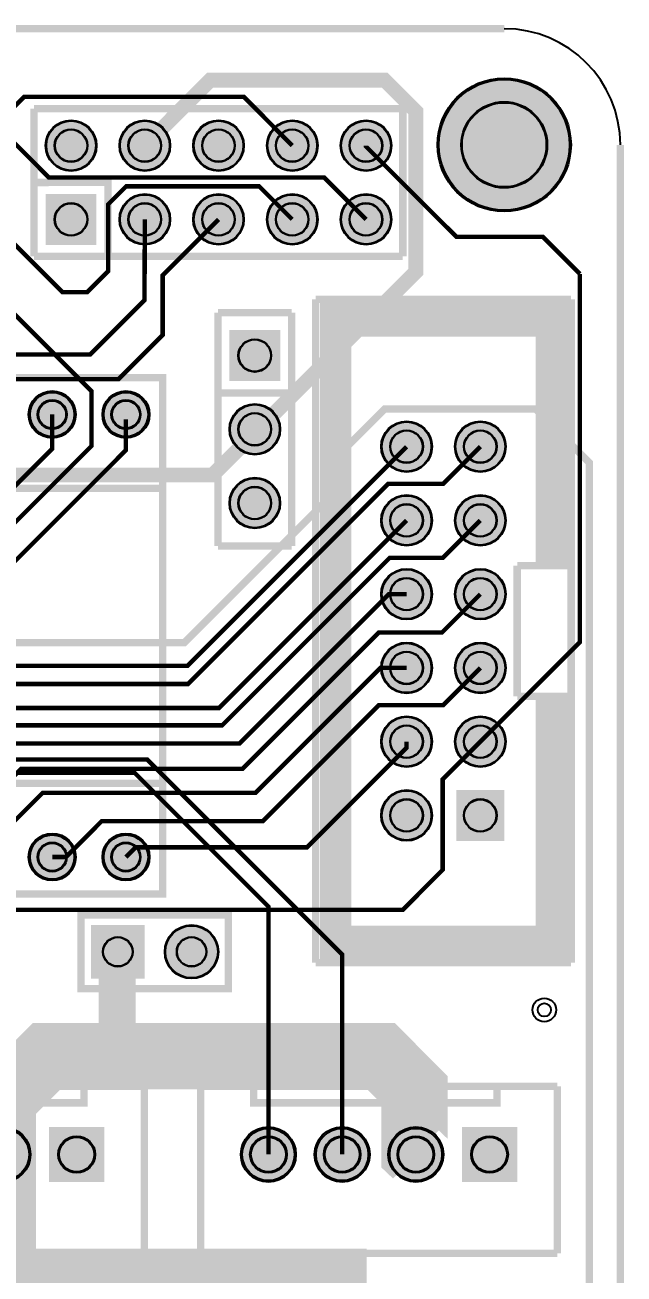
# Model space of a CAD drawing. Extents: x -5 to 3155, y -2761 to 5.
# Drawn here: x 2342 to 3155, y -1688 to 5 of the extents above; entities that cross this region are included whole.
import ezdxf

# ---------------------------------------------------------------- set-up
doc = ezdxf.new("R2010")
doc.units = 9
for name, color, linetype, true_color in [('BoardOutLine', 7, 'Continuous', 0xff00ff), ('BottomLayer', 7, 'Continuous', 0x0000ff), ('BottomSolderMaskLayer', 7, 'Continuous', 0xaa00ff), ('Document', 7, 'Continuous', 0xffffff), ('Hole', 7, 'Continuous', 0x222222), ('Multi-Layer', 7, 'Continuous', 0xc0c0c0), ('TopLayer', 7, 'Continuous', 0xff0000), ('TopSilkLayer', 7, 'Continuous', 0xffcc00), ('TopSolderMaskLayer', 7, 'Continuous', 0x800080)]:
    doc.layers.add(name, color=color, linetype=linetype, true_color=true_color)

msp = doc.modelspace()

# ---------------------------------------------------------------- hatches: boundary and pattern name
at = {"layer": 'BottomSolderMaskLayer'}
for points in [[(2901.5, -157.5, 1), (3082.7, -157.5, 1)], [(2370.2, -158.6, 1), (2439.1, -158.6, 1)], [(2470.2, -158.6, 1), (2539.1, -158.6, 1)], [(2570.2, -158.6, 1), (2639.1, -158.6, 1)], [(2670.2, -158.6, 1), (2739.1, -158.6, 1)], [(2770.2, -158.6, 1), (2839.1, -158.6, 1)], [(2370.2, -224.1), (2439.1, -224.1), (2439.1, -293.1), (2370.2, -293.1)], [(2470.2, -258.6, 1), (2539.1, -258.6, 1)], [(2570.2, -258.6, 1), (2639.1, -258.6, 1)], [(2670.2, -258.6, 1), (2739.1, -258.6, 1)], [(2770.2, -258.6, 1), (2839.1, -258.6, 1)], [(2688.3, -408.7), (2688.3, -477.6), (2619.4, -477.6), (2619.4, -408.7)], [(2347.1, -523.1, 1), (2411.1, -523.1, 1)], [(2447.1, -523.1, 1), (2511.1, -523.1, 1)], [(2619.4, -543.2, 1), (2688.3, -543.2, 1)], [(2825.2, -566.7, 1), (2894.1, -566.7, 1)], [(2925.2, -566.7, 1), (2994.1, -566.7, 1)], [(2619.4, -643.2, 1), (2688.3, -643.2, 1)], [(2825.2, -666.7, 1), (2894.1, -666.7, 1)], [(2925.2, -666.7, 1), (2994.1, -666.7, 1)], [(2825.2, -766.7, 1), (2894.1, -766.7, 1)], [(2925.2, -766.7, 1), (2994.1, -766.7, 1)], [(2825.2, -866.7, 1), (2894.1, -866.7, 1)], [(2925.2, -866.7, 1), (2994.1, -866.7, 1)], [(2825.2, -966.7, 1), (2894.1, -966.7, 1)], [(2925.2, -966.7, 1), (2994.1, -966.7, 1)], [(2825.2, -1066.7, 1), (2894.1, -1066.7, 1)], [(2927.2, -1101.2), (2927.2, -1032.2), (2992.1, -1032.2), (2992.1, -1101.2)], [(2347.1, -1123.1, 1), (2411.1, -1123.1, 1)], [(2447.1, -1123.1, 1), (2511.1, -1123.1, 1)], [(2431.6, -1215.2), (2504.5, -1215.2), (2504.5, -1288.1), (2431.6, -1288.1)], [(2531.6, -1251.6, 1), (2604.5, -1251.6, 1)], [(2274.9, -1526.4, 1), (2349.7, -1526.4, 1)], [(2449.7, -1563.8), (2374.8, -1563.8), (2374.8, -1489), (2449.7, -1489)], [(2634.9, -1526.4, 1), (2709.7, -1526.4, 1)], [(2734.9, -1526.4, 1), (2809.7, -1526.4, 1)], [(2834.9, -1526.4, 1), (2909.7, -1526.4, 1)], [(3009.7, -1563.8), (2934.8, -1563.8), (2934.8, -1489), (3009.7, -1489)]]:
    msp.add_hatch(color=256, dxfattribs=at).paths.add_polyline_path(points)
at = {"layer": 'Document'}
msp.add_hatch(color=256, dxfattribs=at).paths.add_polyline_path([(3039.6, -907.3), (3039.6, -1222.2), (2779.8, -1222.2), (2779.8, -409.2), (3039.6, -409.2), (3039.6, -724.2), (3082.9, -724.2), (3082.9, -367.9), (2742.4, -367.9), (2742.4, -1265.5), (3082.9, -1265.5), (3082.9, -907.3)])
at = {"layer": 'Multi-Layer'}
for points in [[(2371.2, -158.6, 1), (2438.1, -158.6, 1)], [(2471.2, -158.6, 1), (2538.1, -158.6, 1)], [(2571.2, -158.6, 1), (2638.1, -158.6, 1)], [(2671.2, -158.6, 1), (2738.1, -158.6, 1)], [(2771.2, -158.6, 1), (2838.1, -158.6, 1)], [(2371.2, -225.1), (2438.1, -225.1), (2438.1, -292.1), (2371.2, -292.1)], [(2471.2, -258.6, 1), (2538.1, -258.6, 1)], [(2571.2, -258.6, 1), (2638.1, -258.6, 1)], [(2671.2, -258.6, 1), (2738.1, -258.6, 1)], [(2771.2, -258.6, 1), (2838.1, -258.6, 1)], [(2687.3, -409.7), (2687.3, -476.6), (2620.4, -476.6), (2620.4, -409.7)], [(2349.1, -523.1, 1), (2409.1, -523.1, 1)], [(2449.1, -523.1, 1), (2509.1, -523.1, 1)], [(2620.4, -543.2, 1), (2687.3, -543.2, 1)], [(2826.2, -566.7, 1), (2893.1, -566.7, 1)], [(2926.2, -566.7, 1), (2993.1, -566.7, 1)], [(2620.4, -643.2, 1), (2687.3, -643.2, 1)], [(2826.2, -666.7, 1), (2893.1, -666.7, 1)], [(2926.2, -666.7, 1), (2993.1, -666.7, 1)], [(2826.2, -766.7, 1), (2893.1, -766.7, 1)], [(2926.2, -766.7, 1), (2993.1, -766.7, 1)], [(2826.2, -866.7, 1), (2893.1, -866.7, 1)], [(2926.2, -866.7, 1), (2993.1, -866.7, 1)], [(2826.2, -966.7, 1), (2893.1, -966.7, 1)], [(2926.2, -966.7, 1), (2993.1, -966.7, 1)], [(2826.2, -1066.7, 1), (2893.1, -1066.7, 1)], [(2928.2, -1100.2), (2928.2, -1033.3), (2991.2, -1033.3), (2991.2, -1100.2)], [(2349.1, -1123.1, 1), (2409.1, -1123.1, 1)], [(2449.1, -1123.1, 1), (2509.1, -1123.1, 1)], [(2432.6, -1216.2), (2503.5, -1216.2), (2503.5, -1287.1), (2432.6, -1287.1)], [(2532.6, -1251.6, 1), (2603.5, -1251.6, 1)], [(2276.9, -1526.4, 1), (2347.7, -1526.4, 1)], [(2447.7, -1561.8), (2376.8, -1561.8), (2376.8, -1491), (2447.7, -1491)], [(2636.9, -1526.4, 1), (2707.7, -1526.4, 1)], [(2736.9, -1526.4, 1), (2807.7, -1526.4, 1)], [(2836.9, -1526.4, 1), (2907.7, -1526.4, 1)], [(3007.7, -1561.8), (2936.8, -1561.8), (2936.8, -1491), (3007.7, -1491)]]:
    msp.add_hatch(color=256, dxfattribs=at).paths.add_polyline_path(points)
at = {"layer": 'TopLayer'}
msp.add_hatch(color=256, dxfattribs=at).paths.add_polyline_path([(2182.5, -1654.1), (2805.6, -1654.1), (2805.6, -1873.4), (2182.5, -1873.4), (2182.5, -1654.1)])
at = {"layer": 'TopSolderMaskLayer'}
for points in [[(2901.5, -157.5, 1), (3082.7, -157.5, 1)], [(2370.2, -158.6, 1), (2439.1, -158.6, 1)], [(2470.2, -158.6, 1), (2539.1, -158.6, 1)], [(2570.2, -158.6, 1), (2639.1, -158.6, 1)], [(2670.2, -158.6, 1), (2739.1, -158.6, 1)], [(2770.2, -158.6, 1), (2839.1, -158.6, 1)], [(2370.2, -224.1), (2439.1, -224.1), (2439.1, -293.1), (2370.2, -293.1)], [(2470.2, -258.6, 1), (2539.1, -258.6, 1)], [(2570.2, -258.6, 1), (2639.1, -258.6, 1)], [(2670.2, -258.6, 1), (2739.1, -258.6, 1)], [(2770.2, -258.6, 1), (2839.1, -258.6, 1)], [(2688.3, -408.7), (2688.3, -477.6), (2619.4, -477.6), (2619.4, -408.7)], [(2347.1, -523.1, 1), (2411.1, -523.1, 1)], [(2447.1, -523.1, 1), (2511.1, -523.1, 1)], [(2619.4, -543.2, 1), (2688.3, -543.2, 1)], [(2825.2, -566.7, 1), (2894.1, -566.7, 1)], [(2925.2, -566.7, 1), (2994.1, -566.7, 1)], [(2619.4, -643.2, 1), (2688.3, -643.2, 1)], [(2825.2, -666.7, 1), (2894.1, -666.7, 1)], [(2925.2, -666.7, 1), (2994.1, -666.7, 1)], [(2825.2, -766.7, 1), (2894.1, -766.7, 1)], [(2925.2, -766.7, 1), (2994.1, -766.7, 1)], [(2825.2, -866.7, 1), (2894.1, -866.7, 1)], [(2925.2, -866.7, 1), (2994.1, -866.7, 1)], [(2825.2, -966.7, 1), (2894.1, -966.7, 1)], [(2925.2, -966.7, 1), (2994.1, -966.7, 1)], [(2825.2, -1066.7, 1), (2894.1, -1066.7, 1)], [(2927.2, -1101.2), (2927.2, -1032.2), (2992.1, -1032.2), (2992.1, -1101.2)], [(2347.1, -1123.1, 1), (2411.1, -1123.1, 1)], [(2447.1, -1123.1, 1), (2511.1, -1123.1, 1)], [(2431.6, -1215.2), (2504.5, -1215.2), (2504.5, -1288.1), (2431.6, -1288.1)], [(2531.6, -1251.6, 1), (2604.5, -1251.6, 1)], [(2274.9, -1526.4, 1), (2349.7, -1526.4, 1)], [(2449.7, -1563.8), (2374.8, -1563.8), (2374.8, -1489), (2449.7, -1489)], [(2634.9, -1526.4, 1), (2709.7, -1526.4, 1)], [(2734.9, -1526.4, 1), (2809.7, -1526.4, 1)], [(2834.9, -1526.4, 1), (2909.7, -1526.4, 1)], [(3009.7, -1563.8), (2934.8, -1563.8), (2934.8, -1489), (3009.7, -1489)]]:
    msp.add_hatch(color=256, dxfattribs=at).paths.add_polyline_path(points)

# ---------------------------------------------------------------- linework, layer by layer
at = {"layer": 'BoardOutLine', "const_width": 10}
for points in [[(157.5, 0), (2992.1, 0)], [(3149.6, -157.5), (3149.6, -2598.4)]]:
    msp.add_lwpolyline(points, dxfattribs=at)
at = {"layer": 'BoardOutLine'}
msp.add_arc((2992.1, -157.5), 157.5, 360, 90, dxfattribs=at)
at = {"layer": 'BottomLayer'}
for points, const_width in [([(2504.7, -158.6), (2593.4, -69.8), (2830, -69.8), (2872.3, -112.1), (2872.3, -329.6), (2596.8, -605.1), (2191.4, -605.1)], 20), ([(2195.3, -84.4), (2257.3, -84.4), (2374.6, -201.7), (2747.8, -201.7), (2804.6, -258.6)], 6), ([(1643.2, -159.4), (1677.7, -124.9), (2160.8, -124.9), (2393.1, -357.2), (2426.5, -357.2), (2455.1, -328.7), (2455.1, -238.1), (2479.4, -213.8), (2659.8, -213.8), (2704.6, -258.6)], 6), ([(1779.1, -523.1), (1779.1, -518.6), (1822.4, -475.3), (2468.9, -475.3), (2528.9, -415.2), (2528.9, -334.4), (2604.6, -258.6)], 6), ([(2030.1, -441.8), (2430.5, -441.8), (2504.3, -368), (2504.7, -258.6)], 6), ([(1979.1, -523), (1979.1, -613.3), (2198.3, -832.4), (2558.4, -832.4), (2761.1, -629.8), (2761.1, -584.5), (2830, -515.6), (3034.7, -515.6), (3107.5, -588.4), (3107.5, -2346.8), (3034.7, -2419.6), (2989.4, -2419.6), (2915.6, -2493.4), (2912.7, -2493.4), (2698.1, -2708), (771.2, -2708), (589.4, -2526.2)], 10), ([(1179.1, -523.1), (1179.1, -631.1), (1557, -1009), (2491, -1009), (2672.3, -1190.3), (2672.3, -1526.4)], 6), ([(1379.1, -523.1), (1278, -624.2), (1278, -697), (1572, -991), (2508, -991), (2772.3, -1255.3), (2772.3, -1526.4)], 6), ([(2859.7, -566.7), (2562.5, -863.9), (2012.2, -863.9), (1832.3, -684), (1368, -684)], 6), ([(2959.7, -566.7), (2909.4, -617), (2834.9, -617), (2563.3, -888.5), (1493.7, -888.5), (1426, -820.8), (1426, -733)], 6)]:
    msp.add_lwpolyline(points, dxfattribs=dict(at, const_width=const_width))
at = {"layer": 'BottomSolderMaskLayer'}
for centre, radius in [((2992.1, -157.5), 90.6), ((2992.1, -157.5), 58.4), ((2404.7, -158.6), 34.5), ((2504.7, -158.6), 34.5), ((2604.7, -158.6), 34.5), ((2704.7, -158.6), 34.5), ((2804.7, -158.6), 34.5), ((2404.6, -158.6), 22.3), ((2504.6, -158.6), 22.3), ((2604.6, -158.6), 22.3), ((2704.6, -158.6), 22.3), ((2804.6, -158.6), 22.3), ((2404.6, -258.6), 22.3), ((2504.7, -258.6), 34.5), ((2504.6, -258.6), 22.3), ((2604.7, -258.6), 34.5), ((2604.6, -258.6), 22.3), ((2704.7, -258.6), 34.5), ((2704.6, -258.6), 22.3), ((2804.7, -258.6), 34.5), ((2804.6, -258.6), 22.3), ((2653.8, -443.2), 22.3), ((2379.1, -523.1), 32), ((2479.1, -523.1), 32), ((2379.1, -523.1), 19.9), ((2479.1, -523.1), 19.9), ((2653.9, -543.2), 34.5), ((2653.8, -543.2), 22.3), ((2859.7, -566.7), 34.5), ((2959.7, -566.7), 34.5), ((2859.7, -566.7), 22.3), ((2959.7, -566.7), 22.3), ((2653.9, -643.2), 34.5), ((2653.8, -643.2), 22.3), ((2859.7, -666.7), 34.5), ((2959.7, -666.7), 34.5), ((2859.7, -666.7), 22.3), ((2959.7, -666.7), 22.3), ((2859.7, -766.7), 34.5), ((2859.7, -766.7), 22.3), ((2959.7, -766.7), 34.5), ((2959.7, -766.7), 22.3), ((2859.7, -866.7), 34.5), ((2859.7, -866.7), 22.3), ((2959.7, -866.7), 34.5), ((2959.7, -866.7), 22.3), ((2859.7, -966.7), 34.5), ((2859.7, -966.7), 22.3), ((2959.7, -966.7), 34.5), ((2959.7, -966.7), 22.3), ((2859.7, -1066.7), 34.5), ((2859.7, -1066.7), 22.3), ((2959.7, -1066.7), 22.3), ((2379.1, -1123.1), 32), ((2479.1, -1123.1), 32), ((2379.1, -1123.1), 19.9), ((2479.1, -1123.1), 19.9), ((2568.1, -1251.6), 36.4), ((2468.1, -1251.6), 20.2), ((2568.1, -1251.6), 20.2), ((2312.3, -1526.4), 37.4), ((2672.3, -1526.4), 37.4), ((2772.3, -1526.4), 37.4), ((2872.3, -1526.4), 37.4), ((2412.3, -1526.4), 25), ((2672.3, -1526.4), 25), ((2772.3, -1526.4), 25), ((2872.3, -1526.4), 25), ((2972.3, -1526.4), 25)]:
    msp.add_circle(centre, radius, dxfattribs=at)
at = {"layer": 'Hole'}
msp.add_circle((3046.5, -1330.4), 9, dxfattribs=at)
at = {"layer": 'Multi-Layer'}
for centre, radius in [((2992.1, -157.5), 88.6), ((2992.1, -157.5), 57.1), ((2404.7, -158.6), 33.5), ((2504.7, -158.6), 33.5), ((2604.7, -158.6), 33.5), ((2704.7, -158.6), 33.5), ((2804.7, -158.6), 33.5), ((2404.6, -158.6), 21.7), ((2504.6, -158.6), 21.7), ((2604.6, -158.6), 21.7), ((2704.6, -158.6), 21.7), ((2804.6, -158.6), 21.7), ((2404.6, -258.6), 21.7), ((2504.7, -258.6), 33.5), ((2504.6, -258.6), 21.7), ((2604.7, -258.6), 33.5), ((2604.6, -258.6), 21.7), ((2704.7, -258.6), 33.5), ((2704.6, -258.6), 21.7), ((2804.7, -258.6), 33.5), ((2804.6, -258.6), 21.7), ((2653.8, -443.2), 21.7), ((2379.1, -523.1), 30), ((2379.1, -523.1), 18.7), ((2479.1, -523.1), 30), ((2479.1, -523.1), 18.7), ((2653.9, -543.2), 33.5), ((2653.8, -543.2), 21.7), ((2859.7, -566.7), 33.5), ((2959.7, -566.7), 33.5), ((2859.7, -566.7), 21.7), ((2959.7, -566.7), 21.7), ((2653.9, -643.2), 33.5), ((2653.8, -643.2), 21.7), ((2859.7, -666.7), 33.5), ((2959.7, -666.7), 33.5), ((2859.7, -666.7), 21.7), ((2959.7, -666.7), 21.7), ((2859.7, -766.7), 33.5), ((2859.7, -766.7), 21.7), ((2959.7, -766.7), 33.5), ((2959.7, -766.7), 21.7), ((2859.7, -866.7), 33.5), ((2859.7, -866.7), 21.7), ((2959.7, -866.7), 33.5), ((2959.7, -866.7), 21.7), ((2859.7, -966.7), 33.5), ((2859.7, -966.7), 21.7), ((2959.7, -966.7), 33.5), ((2959.7, -966.7), 21.7), ((2859.7, -1066.7), 33.5), ((2859.7, -1066.7), 21.7), ((2959.7, -1066.7), 21.7), ((2379.1, -1123.1), 30), ((2479.1, -1123.1), 30), ((2379.1, -1123.1), 18.7), ((2479.1, -1123.1), 18.7), ((2568.1, -1251.6), 35.4), ((2468.1, -1251.6), 19.7), ((2568.1, -1251.6), 19.7), ((3046.5, -1330.4), 16), ((2312.3, -1526.4), 35.4), ((2412.3, -1526.4), 23.6), ((2672.3, -1526.4), 35.4), ((2672.3, -1526.4), 23.6), ((2772.3, -1526.4), 35.4), ((2772.3, -1526.4), 23.6), ((2872.3, -1526.4), 35.4), ((2872.3, -1526.4), 23.6), ((2972.3, -1526.4), 23.6)]:
    msp.add_circle(centre, radius, dxfattribs=at)
at = {"layer": 'TopLayer'}
for points, const_width in [([(2704.7, -158.6), (2639.1, -92.5), (2341, -92.5), (2191.4, -242), (2072.7, -242), (2021.8, -191.1)], 6), ([(2804.6, -158.6), (2804.6, -159.7), (2927.4, -282.4), (3044.5, -282.4), (3094.7, -332.6)], 6), ([(1779.1, -1123.1), (1779.1, -1108), (1990.7, -896.4), (2101.8, -896.4), (2432.3, -565.9), (2432.3, -491.4), (2286.3, -345.4), (2061.3, -345.4), (2021.8, -305.9), (2021.8, -291.1)], 6), ([(3094.7, -332.6), (3094.7, -831.7), (2959.7, -966.7)], 6), ([(1744.4, -1861.7), (1751.5, -1861.7), (1981.8, -1631.4), (1981.8, -1388.4), (1731.9, -1138.5), (1732.3, -1106.4), (1970.8, -867.9), (2080.8, -867.9), (2379.1, -569.6), (2379.1, -523)], 6), ([(1844.4, -1861.7), (1998.5, -1707.6), (1998.5, -1384.5), (1832.3, -1218.3), (1832.3, -1103.3), (2002.3, -933.3), (2117.3, -933.3), (2479.1, -571.5), (2479.1, -529.9)], 6), ([(2859.7, -666.7), (2605.4, -921), (2275, -921), (2183.5, -1012.5), (1989.6, -1012.5), (1879.1, -1123.1)], 6), ([(2959.7, -666.7), (2909.1, -717.3), (2836.9, -717.3), (2609.6, -944.6), (2297.7, -944.6), (2192.4, -1049.9), (2052.2, -1049.9), (1979.1, -1123)], 6), ([(2859.7, -766.7), (2835.7, -766.7), (2633.2, -969.2), (2305.5, -969.2), (2203.2, -1071.6), (2130.6, -1071.6), (2079.1, -1123.1)], 6), ([(2959.7, -766.7), (2907.7, -818.7), (2822.1, -818.7), (2637.1, -1003.7), (2337, -1003.7), (2217.6, -1123.1), (2179.1, -1123.1)], 6), ([(2859.7, -866.7), (2824.3, -866.7), (2654.8, -1036.2), (2366, -1036.2), (2279.1, -1123.1)], 6), ([(2959.7, -866.7), (2909.3, -917.1), (2822.1, -917.1), (2664.7, -1074.5), (2446.2, -1074.5), (2397.7, -1123.1), (2379.1, -1123.1)], 6), ([(579.1, -1123), (579.1, -1153.7), (628.8, -1203.4), (881.7, -1203.4), (952, -1273.7), (1117.3, -1273.7), (1179.8, -1336.3), (1179.8, -1885.3), (1229, -1934.5), (1960.1, -1934.5), (2017.2, -1877.5), (2017.2, -1435.6), (2258.3, -1194.6), (2854.6, -1194.6), (2908.7, -1140.4), (2908.7, -1017.7), (2959.7, -966.7)], 6), ([(2479.1, -1123.1), (2492.2, -1110), (2724.7, -1110), (2859.7, -975), (2859.7, -966.7)], 6), ([(2467.3, -1251.6), (2467.3, -1393.3)], 50), ([(2872.3, -1526.4), (2870.3, -1524.5), (2870.3, -1438.6), (2825.1, -1393.3), (2371.4, -1393.3), (2312.3, -1452.5), (2312.3, -1526.4)], 90), ([(2312.3, -1526.4), (2312.3, -1736.4), (2282.3, -1766.4)], 90)]:
    msp.add_lwpolyline(points, dxfattribs=dict(at, const_width=const_width))
at = {"layer": 'TopSilkLayer', "const_width": 10}
for points in [[(2354.6, -108.6), (2854.6, -108.6)], [(2354.6, -108.6), (2354.6, -308.6)], [(2854.6, -108.6), (2854.6, -308.6)], [(2354.6, -208.6), (2454.6, -208.3), (2454.6, -308.6)], [(2354.6, -308.6), (2854.6, -308.6)], [(2736.5, -367.1), (3082.9, -367.1)], [(2736.5, -1266.3), (2736.5, -367.1)], [(3082.9, -1266.3), (3082.9, -367.1)], [(2603.8, -384.9), (2603.8, -701.4)], [(2703.8, -384.9), (2603.8, -384.9)], [(2703.8, -384.9), (2703.8, -701.4)], [(2779.8, -412.4), (3039.6, -412.4)], [(2779.8, -1221), (2779.8, -412.4)], [(3039.6, -728.1), (3039.6, -412.4)], [(2703.8, -494.1), (2603.8, -494.1)], [(2703.8, -701.4), (2603.8, -701.4)], [(3009.7, -728.1), (3082.9, -728.1)], [(3009.7, -905.3), (3009.7, -728.1)], [(3009.7, -905.3), (3082.9, -905.3)], [(3039.6, -1221), (3039.6, -905.3)], [(3039.6, -1221), (2779.8, -1221)], [(3082.9, -1266.3), (2736.5, -1266.3)], [(2504, -1433.9), (2020.6, -1433.9)], [(2422.3, -1436.4), (2422.3, -1456.4), (2092.3, -1456.4), (2092.3, -1436.4)], [(2504, -1660.3), (2504, -1433.9)], [(3064, -1433.9), (2580.6, -1433.9)], [(2580.6, -1433.9), (2580.6, -1660.3)], [(2982.3, -1436.4), (2982.3, -1456.4), (2652.3, -1456.4), (2652.3, -1436.4)], [(3064, -1660.3), (3064, -1433.9)], [(2020.6, -1660.3), (2504, -1660.3)], [(2580.6, -1660.3), (3064, -1660.3)]]:
    msp.add_lwpolyline(points, dxfattribs=at)
for points in [[(129.1, -1173.1), (129.1, -473.1), (2529.1, -473.1), (2529.1, -1173.1), (129.1, -1173.1)], [(2079.1, -1023.1), (2079.1, -623.1), (2529.1, -623.1), (2529.1, -1023.1), (2079.1, -1023.1)], [(2418.1, -1201.6), (2618.1, -1201.6), (2618.1, -1301.6), (2418.1, -1301.6), (2418.1, -1201.6)]]:
    msp.add_lwpolyline(points, close=True, dxfattribs=at)
at = {"layer": 'TopSolderMaskLayer'}
for centre, radius in [((2992.1, -157.5), 90.6), ((2992.1, -157.5), 58.4), ((2404.7, -158.6), 34.5), ((2504.7, -158.6), 34.5), ((2604.7, -158.6), 34.5), ((2704.7, -158.6), 34.5), ((2804.7, -158.6), 34.5), ((2404.6, -158.6), 22.3), ((2504.6, -158.6), 22.3), ((2604.6, -158.6), 22.3), ((2704.6, -158.6), 22.3), ((2804.6, -158.6), 22.3), ((2404.6, -258.6), 22.3), ((2504.7, -258.6), 34.5), ((2504.6, -258.6), 22.3), ((2604.7, -258.6), 34.5), ((2604.6, -258.6), 22.3), ((2704.7, -258.6), 34.5), ((2704.6, -258.6), 22.3), ((2804.7, -258.6), 34.5), ((2804.6, -258.6), 22.3), ((2653.8, -443.2), 22.3), ((2379.1, -523.1), 32), ((2479.1, -523.1), 32), ((2379.1, -523.1), 19.9), ((2479.1, -523.1), 19.9), ((2653.9, -543.2), 34.5), ((2653.8, -543.2), 22.3), ((2859.7, -566.7), 34.5), ((2959.7, -566.7), 34.5), ((2859.7, -566.7), 22.3), ((2959.7, -566.7), 22.3), ((2653.9, -643.2), 34.5), ((2653.8, -643.2), 22.3), ((2859.7, -666.7), 34.5), ((2959.7, -666.7), 34.5), ((2859.7, -666.7), 22.3), ((2959.7, -666.7), 22.3), ((2859.7, -766.7), 34.5), ((2859.7, -766.7), 22.3), ((2959.7, -766.7), 34.5), ((2959.7, -766.7), 22.3), ((2859.7, -866.7), 34.5), ((2859.7, -866.7), 22.3), ((2959.7, -866.7), 34.5), ((2959.7, -866.7), 22.3), ((2859.7, -966.7), 34.5), ((2859.7, -966.7), 22.3), ((2959.7, -966.7), 34.5), ((2959.7, -966.7), 22.3), ((2859.7, -1066.7), 34.5), ((2859.7, -1066.7), 22.3), ((2959.7, -1066.7), 22.3), ((2379.1, -1123.1), 32), ((2479.1, -1123.1), 32), ((2379.1, -1123.1), 19.9), ((2479.1, -1123.1), 19.9), ((2568.1, -1251.6), 36.4), ((2468.1, -1251.6), 20.2), ((2568.1, -1251.6), 20.2), ((2312.3, -1526.4), 37.4), ((2672.3, -1526.4), 37.4), ((2772.3, -1526.4), 37.4), ((2872.3, -1526.4), 37.4), ((2412.3, -1526.4), 25), ((2672.3, -1526.4), 25), ((2772.3, -1526.4), 25), ((2872.3, -1526.4), 25), ((2972.3, -1526.4), 25)]:
    msp.add_circle(centre, radius, dxfattribs=at)

doc.saveas('drawing.dxf')
